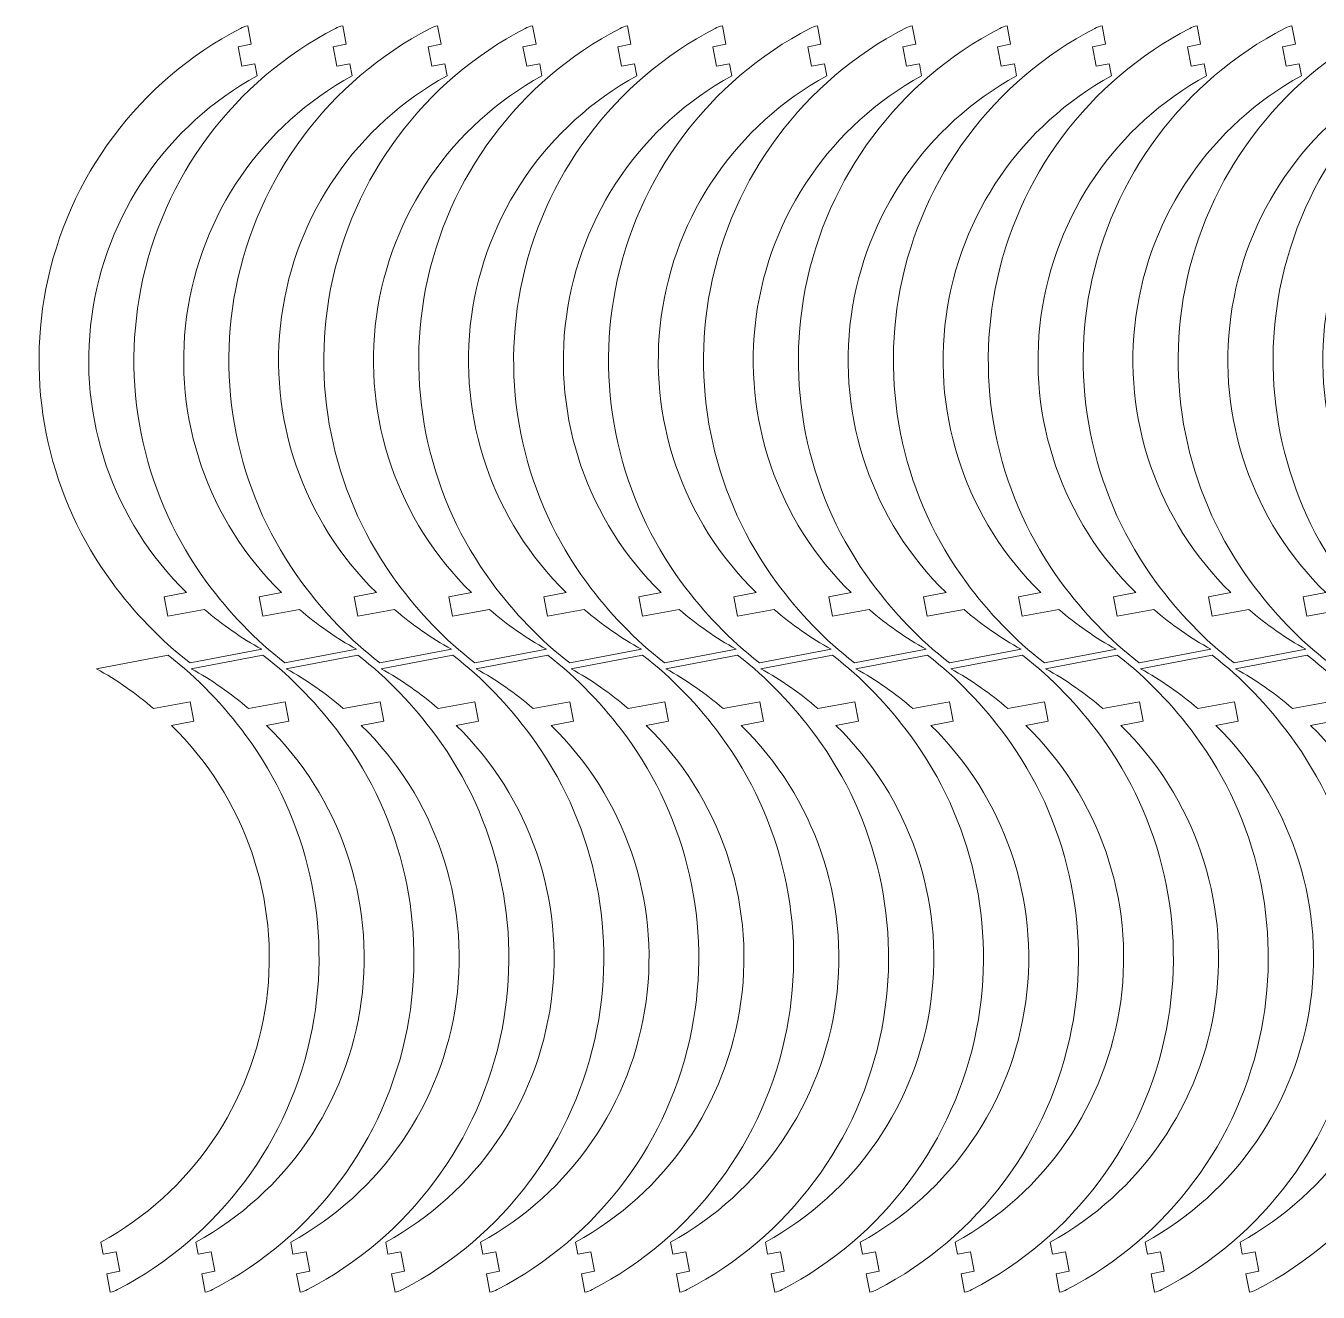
# Model space of a CAD drawing. Header units: millimetres. Extents: x -402 to 398, y -191 to 191.
# Drawn here: x -401.8 to -11.9, y -191.1 to 191.1 of the extents above; entities that cross this region are included whole.
import ezdxf

# ---------------------------------------------------------------- set-up
doc = ezdxf.new("R2010")
doc.units = ezdxf.units.MM
doc.header["$MEASUREMENT"] = 0
doc.layers.add('Layer 1', color=7, linetype='Continuous')

msp = doc.modelspace()

# ---------------------------------------------------------------- linework, layer by layer
at = {"layer": 'Layer 1', "color": 250, "lineweight": 20}
for points in [[(-381.9496, 103.39), (-377.7505, 134.1359), (-359.2287, 161.0728), (-332.0232, 175.9996), (-332.0232, 175.9996), (-332.0232, 175.9996), (-332.7013, 179.6074), (-332.7013, 179.6074), (-332.7013, 179.6074), (-332.7013, 179.6074), (-336.6325, 178.8684), (-336.6325, 178.8684), (-336.6325, 178.8684), (-336.6325, 178.8684), (-337.7409, 184.7652), (-337.7409, 184.7652), (-337.7409, 184.7652), (-337.7409, 184.7652), (-333.8097, 185.5041), (-333.8097, 185.5041), (-333.8097, 185.5041), (-333.8097, 185.5041), (-334.8568, 191.0742), (-334.8568, 191.0742), (-334.8568, 191.0742), (-335.6294, 190.9289), (-336.3764, 190.6707), (-337.0737, 190.3075), (-337.0737, 190.3075), (-367.6036, 174.41), (-389.2172, 145.4574), (-395.7792, 111.6677), (-395.7792, 111.6677), (-401.8246, 80.5388), (-394.4876, 48.4356), (-375.8116, 23.1118), (-375.8116, 23.1118), (-369.0588, 13.9548), (-361.3682, 5.8126), (-352.2835, -1.1208), (-352.2835, -1.1208), (-352.2835, -1.1208), (-330.6596, 2.9439), (-330.6596, 2.9439), (-330.6596, 2.9439), (-336.8082, 6.3319), (-342.5866, 10.3638), (-347.89, 14.9678), (-347.89, 14.9678), (-347.89, 14.9678), (-358.9744, 12.8842), (-358.9744, 12.8842), (-358.9744, 12.8842), (-358.9744, 12.8842), (-360.0828, 18.7809), (-360.0828, 18.7809), (-360.0828, 18.7809), (-360.0828, 18.7809), (-353.3219, 20.0518), (-353.3219, 20.0518), (-353.3219, 20.0518), (-375.5285, 41.727), (-386.1488, 72.644), (-381.9496, 103.39)], [(-353.3049, 103.39), (-349.1058, 134.1359), (-330.584, 161.0728), (-303.3784, 175.9996), (-303.3784, 175.9996), (-303.3784, 175.9996), (-304.0566, 179.6074), (-304.0566, 179.6074), (-304.0566, 179.6074), (-304.0566, 179.6074), (-307.9878, 178.8684), (-307.9878, 178.8684), (-307.9878, 178.8684), (-307.9878, 178.8684), (-309.0962, 184.7652), (-309.0962, 184.7652), (-309.0962, 184.7652), (-309.0962, 184.7652), (-305.165, 185.5041), (-305.165, 185.5041), (-305.165, 185.5041), (-305.165, 185.5041), (-306.212, 191.0742), (-306.212, 191.0742), (-306.212, 191.0742), (-306.9847, 190.9289), (-307.7317, 190.6707), (-308.429, 190.3075), (-308.429, 190.3075), (-338.9589, 174.41), (-360.5724, 145.4574), (-367.1345, 111.6677), (-367.1345, 111.6677), (-373.1798, 80.5388), (-365.8429, 48.4356), (-347.1669, 23.1118), (-347.1669, 23.1118), (-340.4141, 13.9548), (-332.7235, 5.8126), (-323.6388, -1.1208), (-323.6388, -1.1208), (-323.6388, -1.1208), (-302.0149, 2.9439), (-302.0149, 2.9439), (-302.0149, 2.9439), (-308.1634, 6.3319), (-313.9418, 10.3638), (-319.2452, 14.9678), (-319.2452, 14.9678), (-319.2452, 14.9678), (-330.3297, 12.8842), (-330.3297, 12.8842), (-330.3297, 12.8842), (-330.3297, 12.8842), (-331.4381, 18.7809), (-331.4381, 18.7809), (-331.4381, 18.7809), (-331.4381, 18.7809), (-324.6771, 20.0518), (-324.6771, 20.0518), (-324.6771, 20.0518), (-346.8837, 41.727), (-357.5041, 72.644), (-353.3049, 103.39)], [(-324.6602, 103.39), (-320.4611, 134.1359), (-301.9393, 161.0728), (-274.7337, 175.9996), (-274.7337, 175.9996), (-274.7337, 175.9996), (-275.4119, 179.6074), (-275.4119, 179.6074), (-275.4119, 179.6074), (-275.4119, 179.6074), (-279.343, 178.8684), (-279.343, 178.8684), (-279.343, 178.8684), (-279.343, 178.8684), (-280.4515, 184.7652), (-280.4515, 184.7652), (-280.4515, 184.7652), (-280.4515, 184.7652), (-276.5203, 185.5041), (-276.5203, 185.5041), (-276.5203, 185.5041), (-276.5203, 185.5041), (-277.5673, 191.0742), (-277.5673, 191.0742), (-277.5673, 191.0742), (-278.34, 190.9289), (-279.0869, 190.6707), (-279.7842, 190.3075), (-279.7842, 190.3075), (-310.3142, 174.41), (-331.9277, 145.4574), (-338.4898, 111.6677), (-338.4898, 111.6677), (-344.5351, 80.5388), (-337.1981, 48.4356), (-318.5222, 23.1118), (-318.5222, 23.1118), (-311.7693, 13.9548), (-304.0788, 5.8126), (-294.9941, -1.1208), (-294.9941, -1.1208), (-294.9941, -1.1208), (-273.3702, 2.9439), (-273.3702, 2.9439), (-273.3702, 2.9439), (-279.5187, 6.3319), (-285.2971, 10.3638), (-290.6005, 14.9678), (-290.6005, 14.9678), (-290.6005, 14.9678), (-301.685, 12.8842), (-301.685, 12.8842), (-301.685, 12.8842), (-301.685, 12.8842), (-302.7934, 18.7809), (-302.7934, 18.7809), (-302.7934, 18.7809), (-302.7934, 18.7809), (-296.0324, 20.0518), (-296.0324, 20.0518), (-296.0324, 20.0518), (-318.239, 41.727), (-328.8594, 72.644), (-324.6602, 103.39)], [(-296.0154, 103.39), (-291.8163, 134.1359), (-273.2945, 161.0728), (-246.089, 175.9996), (-246.089, 175.9996), (-246.089, 175.9996), (-246.7672, 179.6074), (-246.7672, 179.6074), (-246.7672, 179.6074), (-246.7672, 179.6074), (-250.6983, 178.8684), (-250.6983, 178.8684), (-250.6983, 178.8684), (-250.6983, 178.8684), (-251.8067, 184.7652), (-251.8067, 184.7652), (-251.8067, 184.7652), (-251.8067, 184.7652), (-247.8756, 185.5041), (-247.8756, 185.5041), (-247.8756, 185.5041), (-247.8756, 185.5041), (-248.9226, 191.0742), (-248.9226, 191.0742), (-248.9226, 191.0742), (-249.6952, 190.9289), (-250.4422, 190.6707), (-251.1395, 190.3075), (-251.1395, 190.3075), (-281.6695, 174.41), (-303.283, 145.4574), (-309.8451, 111.6677), (-309.8451, 111.6677), (-315.8904, 80.5388), (-308.5534, 48.4356), (-289.8775, 23.1118), (-289.8775, 23.1118), (-283.1246, 13.9548), (-275.4341, 5.8126), (-266.3494, -1.1208), (-266.3494, -1.1208), (-266.3494, -1.1208), (-244.7255, 2.9439), (-244.7255, 2.9439), (-244.7255, 2.9439), (-250.874, 6.3319), (-256.6524, 10.3638), (-261.9558, 14.9678), (-261.9558, 14.9678), (-261.9558, 14.9678), (-273.0403, 12.8842), (-273.0403, 12.8842), (-273.0403, 12.8842), (-273.0403, 12.8842), (-274.1487, 18.7809), (-274.1487, 18.7809), (-274.1487, 18.7809), (-274.1487, 18.7809), (-267.3877, 20.0518), (-267.3877, 20.0518), (-267.3877, 20.0518), (-289.5943, 41.727), (-300.2146, 72.644), (-296.0154, 103.39)], [(-267.3707, 103.39), (-263.1716, 134.136), (-244.6498, 161.0728), (-217.4443, 175.9996), (-217.4443, 175.9996), (-217.4443, 175.9996), (-218.1224, 179.6074), (-218.1224, 179.6074), (-218.1224, 179.6074), (-218.1224, 179.6074), (-222.0536, 178.8684), (-222.0536, 178.8684), (-222.0536, 178.8684), (-222.0536, 178.8684), (-223.162, 184.7652), (-223.162, 184.7652), (-223.162, 184.7652), (-223.162, 184.7652), (-219.2308, 185.5041), (-219.2308, 185.5041), (-219.2308, 185.5041), (-219.2308, 185.5041), (-220.2779, 191.0742), (-220.2779, 191.0742), (-220.2779, 191.0742), (-221.0505, 190.9289), (-221.7975, 190.6707), (-222.4948, 190.3075), (-222.4948, 190.3075), (-253.0247, 174.41), (-274.6383, 145.4574), (-281.2003, 111.6677), (-281.2003, 111.6677), (-287.2457, 80.5388), (-279.9087, 48.4356), (-261.2327, 23.1118), (-261.2327, 23.1118), (-254.4799, 13.9548), (-246.7893, 5.8126), (-237.7046, -1.1208), (-237.7046, -1.1208), (-237.7046, -1.1208), (-216.0807, 2.9439), (-216.0807, 2.9439), (-216.0807, 2.9439), (-222.2293, 6.3319), (-228.0077, 10.3639), (-233.3111, 14.9678), (-233.3111, 14.9678), (-233.3111, 14.9678), (-244.3955, 12.8842), (-244.3955, 12.8842), (-244.3955, 12.8842), (-244.3955, 12.8842), (-245.5039, 18.7809), (-245.5039, 18.7809), (-245.5039, 18.7809), (-245.5039, 18.7809), (-238.7429, 20.0518), (-238.7429, 20.0518), (-238.7429, 20.0518), (-260.9495, 41.727), (-271.5699, 72.644), (-267.3707, 103.39)], [(-238.726, 103.39), (-234.5269, 134.136), (-216.0051, 161.0728), (-188.7995, 175.9996), (-188.7995, 175.9996), (-188.7995, 175.9996), (-189.4777, 179.6074), (-189.4777, 179.6074), (-189.4777, 179.6074), (-189.4777, 179.6074), (-193.4089, 178.8684), (-193.4089, 178.8684), (-193.4089, 178.8684), (-193.4089, 178.8684), (-194.5173, 184.7652), (-194.5173, 184.7652), (-194.5173, 184.7652), (-194.5173, 184.7652), (-190.5861, 185.5041), (-190.5861, 185.5041), (-190.5861, 185.5041), (-190.5861, 185.5041), (-191.6331, 191.0742), (-191.6331, 191.0742), (-191.6331, 191.0742), (-192.4058, 190.9289), (-193.1527, 190.6707), (-193.8501, 190.3075), (-193.8501, 190.3075), (-224.38, 174.41), (-245.9935, 145.4574), (-252.5556, 111.6677), (-252.5556, 111.6677), (-258.6009, 80.5388), (-251.2639, 48.4356), (-232.588, 23.1118), (-232.588, 23.1118), (-225.8351, 13.9548), (-218.1446, 5.8126), (-209.0599, -1.1208), (-209.0599, -1.1208), (-209.0599, -1.1208), (-187.436, 2.9439), (-187.436, 2.9439), (-187.436, 2.9439), (-193.5845, 6.3319), (-199.3629, 10.3639), (-204.6663, 14.9678), (-204.6663, 14.9678), (-204.6663, 14.9678), (-215.7508, 12.8842), (-215.7508, 12.8842), (-215.7508, 12.8842), (-215.7508, 12.8842), (-216.8592, 18.7809), (-216.8592, 18.7809), (-216.8592, 18.7809), (-216.8592, 18.7809), (-210.0982, 20.0518), (-210.0982, 20.0518), (-210.0982, 20.0518), (-232.3048, 41.727), (-242.9252, 72.644), (-238.726, 103.39)], [(-210.0813, 103.39), (-205.8822, 134.136), (-187.3604, 161.0728), (-160.1548, 175.9996), (-160.1548, 175.9996), (-160.1548, 175.9996), (-160.833, 179.6074), (-160.833, 179.6074), (-160.833, 179.6074), (-160.833, 179.6074), (-164.7641, 178.8684), (-164.7641, 178.8684), (-164.7641, 178.8684), (-164.7641, 178.8684), (-165.8725, 184.7652), (-165.8725, 184.7652), (-165.8725, 184.7652), (-165.8725, 184.7652), (-161.9414, 185.5041), (-161.9414, 185.5041), (-161.9414, 185.5041), (-161.9414, 185.5041), (-162.9884, 191.0742), (-162.9884, 191.0742), (-162.9884, 191.0742), (-163.7611, 190.9289), (-164.508, 190.6707), (-165.2053, 190.3075), (-165.2053, 190.3075), (-195.7353, 174.41), (-217.3488, 145.4574), (-223.9109, 111.6677), (-223.9109, 111.6677), (-229.9562, 80.5388), (-222.6192, 48.4356), (-203.9433, 23.1118), (-203.9433, 23.1118), (-197.1904, 13.9548), (-189.4999, 5.8126), (-180.4152, -1.1208), (-180.4152, -1.1208), (-180.4152, -1.1208), (-158.7913, 2.9439), (-158.7913, 2.9439), (-158.7913, 2.9439), (-164.9398, 6.3319), (-170.7182, 10.3639), (-176.0216, 14.9678), (-176.0216, 14.9678), (-176.0216, 14.9678), (-187.1061, 12.8842), (-187.1061, 12.8842), (-187.1061, 12.8842), (-187.1061, 12.8842), (-188.2145, 18.7809), (-188.2145, 18.7809), (-188.2145, 18.7809), (-188.2145, 18.7809), (-181.4535, 20.0518), (-181.4535, 20.0518), (-181.4535, 20.0518), (-203.6601, 41.727), (-214.2805, 72.644), (-210.0813, 103.39)], [(-181.4365, 103.39), (-177.2374, 134.136), (-158.7156, 161.0728), (-131.5101, 175.9996), (-131.5101, 175.9996), (-131.5101, 175.9996), (-132.1883, 179.6074), (-132.1883, 179.6074), (-132.1883, 179.6074), (-132.1883, 179.6074), (-136.1194, 178.8684), (-136.1194, 178.8684), (-136.1194, 178.8684), (-136.1194, 178.8684), (-137.2278, 184.7652), (-137.2278, 184.7652), (-137.2278, 184.7652), (-137.2278, 184.7652), (-133.2967, 185.5041), (-133.2967, 185.5041), (-133.2967, 185.5041), (-133.2967, 185.5041), (-134.3437, 191.0742), (-134.3437, 191.0742), (-134.3437, 191.0742), (-135.1163, 190.9289), (-135.8633, 190.6707), (-136.5606, 190.3075), (-136.5606, 190.3075), (-167.0905, 174.41), (-188.7041, 145.4574), (-195.2662, 111.6677), (-195.2662, 111.6677), (-201.3115, 80.5388), (-193.9745, 48.4356), (-175.2986, 23.1118), (-175.2986, 23.1118), (-168.5457, 13.9548), (-160.8552, 5.8126), (-151.7705, -1.1208), (-151.7705, -1.1208), (-151.7705, -1.1208), (-130.1466, 2.9439), (-130.1466, 2.9439), (-130.1466, 2.9439), (-136.2951, 6.3319), (-142.0735, 10.3639), (-147.3769, 14.9678), (-147.3769, 14.9678), (-147.3769, 14.9678), (-158.4614, 12.8842), (-158.4614, 12.8842), (-158.4614, 12.8842), (-158.4614, 12.8842), (-159.5698, 18.7809), (-159.5698, 18.7809), (-159.5698, 18.7809), (-159.5698, 18.7809), (-152.8088, 20.0518), (-152.8088, 20.0518), (-152.8088, 20.0518), (-175.0154, 41.727), (-185.6357, 72.644), (-181.4365, 103.39)], [(-152.7918, 103.39), (-148.5927, 134.136), (-130.0709, 161.0728), (-102.8654, 175.9996), (-102.8654, 175.9996), (-102.8654, 175.9996), (-103.5435, 179.6074), (-103.5435, 179.6074), (-103.5435, 179.6074), (-103.5435, 179.6074), (-107.4747, 178.8684), (-107.4747, 178.8684), (-107.4747, 178.8684), (-107.4747, 178.8684), (-108.5831, 184.7652), (-108.5831, 184.7652), (-108.5831, 184.7652), (-108.5831, 184.7652), (-104.6519, 185.5041), (-104.6519, 185.5041), (-104.6519, 185.5041), (-104.6519, 185.5041), (-105.699, 191.0742), (-105.699, 191.0742), (-105.699, 191.0742), (-106.4716, 190.9289), (-107.2186, 190.6707), (-107.9159, 190.3075), (-107.9159, 190.3075), (-138.4458, 174.41), (-160.0594, 145.4574), (-166.6214, 111.6677), (-166.6214, 111.6677), (-172.6668, 80.5388), (-165.3298, 48.4356), (-146.6538, 23.1118), (-146.6538, 23.1118), (-139.901, 13.9548), (-132.2104, 5.8126), (-123.1257, -1.1208), (-123.1257, -1.1208), (-123.1257, -1.1208), (-101.5018, 2.9439), (-101.5018, 2.9439), (-101.5018, 2.9439), (-107.6504, 6.3319), (-113.4288, 10.3639), (-118.7322, 14.9678), (-118.7322, 14.9678), (-118.7322, 14.9678), (-129.8166, 12.8842), (-129.8166, 12.8842), (-129.8166, 12.8842), (-129.8166, 12.8842), (-130.925, 18.7809), (-130.925, 18.7809), (-130.925, 18.7809), (-130.925, 18.7809), (-124.164, 20.0518), (-124.164, 20.0518), (-124.164, 20.0518), (-146.3706, 41.727), (-156.991, 72.644), (-152.7918, 103.39)], [(-124.1471, 103.39), (-119.948, 134.136), (-101.4262, 161.0728), (-74.2206, 175.9996), (-74.2206, 175.9996), (-74.2206, 175.9996), (-74.8988, 179.6074), (-74.8988, 179.6074), (-74.8988, 179.6074), (-74.8988, 179.6074), (-78.83, 178.8684), (-78.83, 178.8684), (-78.83, 178.8684), (-78.83, 178.8684), (-79.9384, 184.7652), (-79.9384, 184.7652), (-79.9384, 184.7652), (-79.9384, 184.7652), (-76.0072, 185.5041), (-76.0072, 185.5041), (-76.0072, 185.5041), (-76.0072, 185.5041), (-77.0542, 191.0742), (-77.0542, 191.0742), (-77.0542, 191.0742), (-77.8269, 190.9289), (-78.5738, 190.6707), (-79.2712, 190.3075), (-79.2712, 190.3075), (-109.8011, 174.41), (-131.4146, 145.4574), (-137.9767, 111.6677), (-137.9767, 111.6677), (-144.022, 80.5388), (-136.685, 48.4356), (-118.0091, 23.1118), (-118.0091, 23.1118), (-111.2562, 13.9548), (-103.5657, 5.8126), (-94.481, -1.1208), (-94.481, -1.1208), (-94.481, -1.1208), (-72.8571, 2.9439), (-72.8571, 2.9439), (-72.8571, 2.9439), (-79.0056, 6.3319), (-84.784, 10.3639), (-90.0874, 14.9678), (-90.0874, 14.9678), (-90.0874, 14.9678), (-101.1719, 12.8842), (-101.1719, 12.8842), (-101.1719, 12.8842), (-101.1719, 12.8842), (-102.2803, 18.7809), (-102.2803, 18.7809), (-102.2803, 18.7809), (-102.2803, 18.7809), (-95.5193, 20.0518), (-95.5193, 20.0518), (-95.5193, 20.0518), (-117.7259, 41.727), (-128.3463, 72.644), (-124.1471, 103.39)], [(-95.5024, 103.39), (-91.3033, 134.136), (-72.7815, 161.0728), (-45.5759, 175.9996), (-45.5759, 175.9996), (-45.5759, 175.9996), (-46.2541, 179.6074), (-46.2541, 179.6074), (-46.2541, 179.6074), (-46.2541, 179.6074), (-50.1852, 178.8684), (-50.1852, 178.8684), (-50.1852, 178.8684), (-50.1852, 178.8684), (-51.2936, 184.7652), (-51.2936, 184.7652), (-51.2936, 184.7652), (-51.2936, 184.7652), (-47.3625, 185.5041), (-47.3625, 185.5041), (-47.3625, 185.5041), (-47.3625, 185.5041), (-48.4095, 191.0742), (-48.4095, 191.0742), (-48.4095, 191.0742), (-49.1822, 190.9289), (-49.9291, 190.6707), (-50.6264, 190.3075), (-50.6264, 190.3075), (-81.1564, 174.41), (-102.7699, 145.4574), (-109.332, 111.6677), (-109.332, 111.6677), (-115.3773, 80.5388), (-108.0403, 48.4356), (-89.3644, 23.1118), (-89.3644, 23.1118), (-82.6115, 13.9548), (-74.921, 5.8126), (-65.8363, -1.1208), (-65.8363, -1.1208), (-65.8363, -1.1208), (-44.2124, 2.9439), (-44.2124, 2.9439), (-44.2124, 2.9439), (-50.3609, 6.3319), (-56.1393, 10.3639), (-61.4427, 14.9678), (-61.4427, 14.9678), (-61.4427, 14.9678), (-72.5272, 12.8842), (-72.5272, 12.8842), (-72.5272, 12.8842), (-72.5272, 12.8842), (-73.6356, 18.7809), (-73.6356, 18.7809), (-73.6356, 18.7809), (-73.6356, 18.7809), (-66.8746, 20.0518), (-66.8746, 20.0518), (-66.8746, 20.0518), (-89.0812, 41.727), (-99.7016, 72.644), (-95.5024, 103.39)], [(-66.8576, 103.39), (-62.6585, 134.136), (-44.1367, 161.0728), (-16.9312, 175.9996), (-16.9312, 175.9996), (-16.9312, 175.9996), (-17.6094, 179.6074), (-17.6094, 179.6074), (-17.6094, 179.6074), (-17.6094, 179.6074), (-21.5405, 178.8684), (-21.5405, 178.8684), (-21.5405, 178.8684), (-21.5405, 178.8684), (-22.6489, 184.7652), (-22.6489, 184.7652), (-22.6489, 184.7652), (-22.6489, 184.7652), (-18.7178, 185.5041), (-18.7178, 185.5041), (-18.7178, 185.5041), (-18.7178, 185.5041), (-19.7648, 191.0742), (-19.7648, 191.0742), (-19.7648, 191.0742), (-20.5374, 190.9289), (-21.2844, 190.6707), (-21.9817, 190.3075), (-21.9817, 190.3075), (-52.5116, 174.41), (-74.1252, 145.4574), (-80.6873, 111.6677), (-80.6873, 111.6677), (-86.7326, 80.5388), (-79.3956, 48.4356), (-60.7197, 23.1118), (-60.7197, 23.1118), (-53.9668, 13.9548), (-46.2763, 5.8126), (-37.1916, -1.1208), (-37.1916, -1.1208), (-37.1916, -1.1208), (-15.5677, 2.9439), (-15.5677, 2.9439), (-15.5677, 2.9439), (-21.7162, 6.3319), (-27.4946, 10.3639), (-32.798, 14.9678), (-32.798, 14.9678), (-32.798, 14.9678), (-43.8825, 12.8842), (-43.8825, 12.8842), (-43.8825, 12.8842), (-43.8825, 12.8842), (-44.9909, 18.7809), (-44.9909, 18.7809), (-44.9909, 18.7809), (-44.9909, 18.7809), (-38.2299, 20.0518), (-38.2299, 20.0518), (-38.2299, 20.0518), (-60.4365, 41.727), (-71.0568, 72.644), (-66.8576, 103.39)], [(-38.2129, 103.39), (-34.0138, 134.136), (-15.492, 161.0728), (11.7135, 175.9996), (11.7135, 175.9996), (11.7135, 175.9996), (11.0354, 179.6074), (11.0354, 179.6074), (11.0354, 179.6074), (11.0354, 179.6074), (7.1042, 178.8684), (7.1042, 178.8684), (7.1042, 178.8684), (7.1042, 178.8684), (5.9958, 184.7652), (5.9958, 184.7652), (5.9958, 184.7652), (5.9958, 184.7652), (9.927, 185.5041), (9.927, 185.5041), (9.927, 185.5041), (9.927, 185.5041), (8.88, 191.0742), (8.88, 191.0742), (8.88, 191.0742), (8.1073, 190.9289), (7.3603, 190.6707), (6.663, 190.3075), (6.663, 190.3075), (-23.8669, 174.41), (-45.4804, 145.4574), (-52.0425, 111.6677), (-52.0425, 111.6677), (-58.0879, 80.5388), (-50.7509, 48.4356), (-32.0749, 23.1118), (-32.0749, 23.1118), (-25.3221, 13.9548), (-17.6315, 5.8126), (-8.5468, -1.1208), (-8.5468, -1.1208), (-8.5468, -1.1208), (13.0771, 2.9439), (13.0771, 2.9439), (13.0771, 2.9439), (6.9285, 6.3319), (1.1501, 10.3639), (-4.1532, 14.9678), (-4.1532, 14.9678), (-4.1532, 14.9678), (-15.2377, 12.8842), (-15.2377, 12.8842), (-15.2377, 12.8842), (-15.2377, 12.8842), (-16.3461, 18.7809), (-16.3461, 18.7809), (-16.3461, 18.7809), (-16.3461, 18.7809), (-9.5851, 20.0518), (-9.5851, 20.0518), (-9.5851, 20.0518), (-31.7917, 41.727), (-42.4121, 72.644), (-38.2129, 103.39)], [(-9.5682, 103.39), (-5.3691, 134.136), (13.1527, 161.0728), (40.3583, 175.9996), (40.3583, 175.9996), (40.3583, 175.9996), (39.6801, 179.6074), (39.6801, 179.6074), (39.6801, 179.6074), (39.6801, 179.6074), (35.7489, 178.8685), (35.7489, 178.8685), (35.7489, 178.8685), (35.7489, 178.8685), (34.6405, 184.7652), (34.6405, 184.7652), (34.6405, 184.7652), (34.6405, 184.7652), (38.5717, 185.5041), (38.5717, 185.5041), (38.5717, 185.5041), (38.5717, 185.5041), (37.5247, 191.0742), (37.5247, 191.0742), (37.5247, 191.0742), (36.752, 190.9289), (36.0051, 190.6707), (35.3077, 190.3075), (35.3077, 190.3075), (4.7778, 174.41), (-16.8357, 145.4574), (-23.3978, 111.6677), (-23.3978, 111.6677), (-29.4431, 80.5388), (-22.1061, 48.4356), (-3.4302, 23.1118), (-3.4302, 23.1118), (3.3227, 13.9548), (11.0132, 5.8126), (20.0979, -1.1208), (20.0979, -1.1208), (20.0979, -1.1208), (41.7218, 2.9439), (41.7218, 2.9439), (41.7218, 2.9439), (35.5733, 6.3319), (29.7949, 10.3639), (24.4915, 14.9678), (24.4915, 14.9678), (24.4915, 14.9678), (13.407, 12.8842), (13.407, 12.8842), (13.407, 12.8842), (13.407, 12.8842), (12.2986, 18.7809), (12.2986, 18.7809), (12.2986, 18.7809), (12.2986, 18.7809), (19.0596, 20.0518), (19.0596, 20.0518), (19.0596, 20.0518), (-3.147, 41.727), (-13.7674, 72.644), (-9.5682, 103.39)], [(-329.2549, -103.39), (-333.454, -134.136), (-351.9758, -161.0728), (-379.1814, -175.9996), (-379.1814, -175.9996), (-379.1814, -175.9996), (-378.5032, -179.6074), (-378.5032, -179.6074), (-378.5032, -179.6074), (-378.5032, -179.6074), (-374.5721, -178.8684), (-374.5721, -178.8684), (-374.5721, -178.8684), (-374.5721, -178.8684), (-373.4637, -184.7652), (-373.4637, -184.7652), (-373.4637, -184.7652), (-373.4637, -184.7652), (-377.3948, -185.5041), (-377.3948, -185.5041), (-377.3948, -185.5041), (-377.3948, -185.5041), (-376.3478, -191.0742), (-376.3478, -191.0742), (-376.3478, -191.0742), (-375.5751, -190.9289), (-374.8282, -190.6707), (-374.1309, -190.3075), (-374.1309, -190.3075), (-343.6009, -174.41), (-321.9874, -145.4574), (-315.4253, -111.6677), (-315.4253, -111.6677), (-309.38, -80.5388), (-316.717, -48.4356), (-335.3929, -23.1118), (-335.3929, -23.1118), (-342.1458, -13.9548), (-349.8363, -5.8126), (-358.921, 1.1208), (-358.921, 1.1208), (-358.921, 1.1208), (-380.5449, -2.9439), (-380.5449, -2.9439), (-380.5449, -2.9439), (-374.3964, -6.3319), (-368.618, -10.3639), (-363.3146, -14.9678), (-363.3146, -14.9678), (-363.3146, -14.9678), (-352.2301, -12.8842), (-352.2301, -12.8842), (-352.2301, -12.8842), (-352.2301, -12.8842), (-351.1217, -18.7809), (-351.1217, -18.7809), (-351.1217, -18.7809), (-351.1217, -18.7809), (-357.8827, -20.0518), (-357.8827, -20.0518), (-357.8827, -20.0518), (-335.6761, -41.727), (-325.0557, -72.644), (-329.2549, -103.39)], [(-300.6102, -103.39), (-304.8093, -134.1359), (-323.3311, -161.0728), (-350.5367, -175.9996), (-350.5367, -175.9996), (-350.5367, -175.9996), (-349.8585, -179.6074), (-349.8585, -179.6074), (-349.8585, -179.6074), (-349.8585, -179.6074), (-345.9273, -178.8684), (-345.9273, -178.8684), (-345.9273, -178.8684), (-345.9273, -178.8684), (-344.8189, -184.7652), (-344.8189, -184.7652), (-344.8189, -184.7652), (-344.8189, -184.7652), (-348.7501, -185.5041), (-348.7501, -185.5041), (-348.7501, -185.5041), (-348.7501, -185.5041), (-347.7031, -191.0742), (-347.7031, -191.0742), (-347.7031, -191.0742), (-346.9304, -190.9289), (-346.1835, -190.6707), (-345.4861, -190.3075), (-345.4861, -190.3075), (-314.9562, -174.41), (-293.3427, -145.4574), (-286.7806, -111.6677), (-286.7806, -111.6677), (-280.7353, -80.5388), (-288.0723, -48.4356), (-306.7482, -23.1118), (-306.7482, -23.1118), (-313.5011, -13.9548), (-321.1916, -5.8126), (-330.2763, 1.1208), (-330.2763, 1.1208), (-330.2763, 1.1208), (-351.9002, -2.9439), (-351.9002, -2.9439), (-351.9002, -2.9439), (-345.7517, -6.3319), (-339.9733, -10.3638), (-334.6699, -14.9678), (-334.6699, -14.9678), (-334.6699, -14.9678), (-323.5854, -12.8842), (-323.5854, -12.8842), (-323.5854, -12.8842), (-323.5854, -12.8842), (-322.477, -18.7809), (-322.477, -18.7809), (-322.477, -18.7809), (-322.477, -18.7809), (-329.238, -20.0518), (-329.238, -20.0518), (-329.238, -20.0518), (-307.0314, -41.727), (-296.411, -72.644), (-300.6102, -103.39)], [(-271.9655, -103.39), (-276.1646, -134.1359), (-294.6864, -161.0728), (-321.8919, -175.9996), (-321.8919, -175.9996), (-321.8919, -175.9996), (-321.2138, -179.6074), (-321.2138, -179.6074), (-321.2138, -179.6074), (-321.2138, -179.6074), (-317.2826, -178.8684), (-317.2826, -178.8684), (-317.2826, -178.8684), (-317.2826, -178.8684), (-316.1742, -184.7652), (-316.1742, -184.7652), (-316.1742, -184.7652), (-316.1742, -184.7652), (-320.1054, -185.5041), (-320.1054, -185.5041), (-320.1054, -185.5041), (-320.1054, -185.5041), (-319.0583, -191.0742), (-319.0583, -191.0742), (-319.0583, -191.0742), (-318.2857, -190.9289), (-317.5387, -190.6707), (-316.8414, -190.3075), (-316.8414, -190.3075), (-286.3115, -174.41), (-264.6979, -145.4574), (-258.1359, -111.6677), (-258.1359, -111.6677), (-252.0905, -80.5388), (-259.4275, -48.4356), (-278.1035, -23.1118), (-278.1035, -23.1118), (-284.8563, -13.9548), (-292.5469, -5.8126), (-301.6316, 1.1208), (-301.6316, 1.1208), (-301.6316, 1.1208), (-323.2555, -2.9439), (-323.2555, -2.9439), (-323.2555, -2.9439), (-317.1069, -6.3319), (-311.3285, -10.3638), (-306.0251, -14.9678), (-306.0251, -14.9678), (-306.0251, -14.9678), (-294.9407, -12.8842), (-294.9407, -12.8842), (-294.9407, -12.8842), (-294.9407, -12.8842), (-293.8323, -18.7809), (-293.8323, -18.7809), (-293.8323, -18.7809), (-293.8323, -18.7809), (-300.5933, -20.0518), (-300.5933, -20.0518), (-300.5933, -20.0518), (-278.3867, -41.727), (-267.7663, -72.644), (-271.9655, -103.39)], [(-243.3208, -103.39), (-247.5199, -134.1359), (-266.0417, -161.0728), (-293.2472, -175.9996), (-293.2472, -175.9996), (-293.2472, -175.9996), (-292.569, -179.6074), (-292.569, -179.6074), (-292.569, -179.6074), (-292.569, -179.6074), (-288.6379, -178.8684), (-288.6379, -178.8684), (-288.6379, -178.8684), (-288.6379, -178.8684), (-287.5295, -184.7652), (-287.5295, -184.7652), (-287.5295, -184.7652), (-287.5295, -184.7652), (-291.4606, -185.5041), (-291.4606, -185.5041), (-291.4606, -185.5041), (-291.4606, -185.5041), (-290.4136, -191.0742), (-290.4136, -191.0742), (-290.4136, -191.0742), (-289.641, -190.9289), (-288.894, -190.6707), (-288.1967, -190.3075), (-288.1967, -190.3075), (-257.6667, -174.41), (-236.0532, -145.4574), (-229.4911, -111.6677), (-229.4911, -111.6677), (-223.4458, -80.5388), (-230.7828, -48.4356), (-249.4587, -23.1118), (-249.4587, -23.1118), (-256.2116, -13.9548), (-263.9021, -5.8126), (-272.9868, 1.1208), (-272.9868, 1.1208), (-272.9868, 1.1208), (-294.6107, -2.9439), (-294.6107, -2.9439), (-294.6107, -2.9439), (-288.4622, -6.3319), (-282.6838, -10.3638), (-277.3804, -14.9678), (-277.3804, -14.9678), (-277.3804, -14.9678), (-266.2959, -12.8842), (-266.2959, -12.8842), (-266.2959, -12.8842), (-266.2959, -12.8842), (-265.1875, -18.7809), (-265.1875, -18.7809), (-265.1875, -18.7809), (-265.1875, -18.7809), (-271.9485, -20.0518), (-271.9485, -20.0518), (-271.9485, -20.0518), (-249.7419, -41.727), (-239.1216, -72.644), (-243.3208, -103.39)], [(-214.676, -103.39), (-218.8751, -134.1359), (-237.3969, -161.0728), (-264.6025, -175.9996), (-264.6025, -175.9996), (-264.6025, -175.9996), (-263.9243, -179.6074), (-263.9243, -179.6074), (-263.9243, -179.6074), (-263.9243, -179.6074), (-259.9932, -178.8684), (-259.9932, -178.8684), (-259.9932, -178.8684), (-259.9932, -178.8684), (-258.8847, -184.7652), (-258.8847, -184.7652), (-258.8847, -184.7652), (-258.8847, -184.7652), (-262.8159, -185.5041), (-262.8159, -185.5041), (-262.8159, -185.5041), (-262.8159, -185.5041), (-261.7689, -191.0742), (-261.7689, -191.0742), (-261.7689, -191.0742), (-260.9962, -190.9289), (-260.2493, -190.6707), (-259.552, -190.3075), (-259.552, -190.3075), (-229.022, -174.41), (-207.4085, -145.4574), (-200.8464, -111.6677), (-200.8464, -111.6677), (-194.8011, -80.5388), (-202.1381, -48.4356), (-220.814, -23.1118), (-220.814, -23.1118), (-227.5669, -13.9548), (-235.2574, -5.8126), (-244.3421, 1.1208), (-244.3421, 1.1208), (-244.3421, 1.1208), (-265.966, -2.9439), (-265.966, -2.9439), (-265.966, -2.9439), (-259.8175, -6.3319), (-254.0391, -10.3638), (-248.7357, -14.9678), (-248.7357, -14.9678), (-248.7357, -14.9678), (-237.6512, -12.8842), (-237.6512, -12.8842), (-237.6512, -12.8842), (-237.6512, -12.8842), (-236.5428, -18.7809), (-236.5428, -18.7809), (-236.5428, -18.7809), (-236.5428, -18.7809), (-243.3038, -20.0518), (-243.3038, -20.0518), (-243.3038, -20.0518), (-221.0972, -41.727), (-210.4768, -72.644), (-214.676, -103.39)], [(-186.0313, -103.39), (-190.2304, -134.1359), (-208.7522, -161.0728), (-235.9578, -175.9996), (-235.9578, -175.9996), (-235.9578, -175.9996), (-235.2796, -179.6074), (-235.2796, -179.6074), (-235.2796, -179.6074), (-235.2796, -179.6074), (-231.3484, -178.8684), (-231.3484, -178.8684), (-231.3484, -178.8684), (-231.3484, -178.8684), (-230.24, -184.7652), (-230.24, -184.7652), (-230.24, -184.7652), (-230.24, -184.7652), (-234.1712, -185.5041), (-234.1712, -185.5041), (-234.1712, -185.5041), (-234.1712, -185.5041), (-233.1242, -191.0742), (-233.1242, -191.0742), (-233.1242, -191.0742), (-232.3515, -190.9289), (-231.6045, -190.6707), (-230.9072, -190.3075), (-230.9072, -190.3075), (-200.3773, -174.41), (-178.7638, -145.4574), (-172.2017, -111.6677), (-172.2017, -111.6677), (-166.1564, -80.5388), (-173.4933, -48.4356), (-192.1693, -23.1118), (-192.1693, -23.1118), (-198.9221, -13.9548), (-206.6127, -5.8126), (-215.6974, 1.1208), (-215.6974, 1.1208), (-215.6974, 1.1208), (-237.3213, -2.9439), (-237.3213, -2.9439), (-237.3213, -2.9439), (-231.1728, -6.3319), (-225.3944, -10.3638), (-220.091, -14.9678), (-220.091, -14.9678), (-220.091, -14.9678), (-209.0065, -12.8842), (-209.0065, -12.8842), (-209.0065, -12.8842), (-209.0065, -12.8842), (-207.8981, -18.7809), (-207.8981, -18.7809), (-207.8981, -18.7809), (-207.8981, -18.7809), (-214.6591, -20.0518), (-214.6591, -20.0518), (-214.6591, -20.0518), (-192.4525, -41.727), (-181.8321, -72.644), (-186.0313, -103.39)], [(-157.3866, -103.39), (-161.5857, -134.1359), (-180.1075, -161.0728), (-207.313, -175.9996), (-207.313, -175.9996), (-207.313, -175.9996), (-206.6349, -179.6074), (-206.6349, -179.6074), (-206.6349, -179.6074), (-206.6349, -179.6074), (-202.7037, -178.8684), (-202.7037, -178.8684), (-202.7037, -178.8684), (-202.7037, -178.8684), (-201.5953, -184.7652), (-201.5953, -184.7652), (-201.5953, -184.7652), (-201.5953, -184.7652), (-205.5265, -185.5041), (-205.5265, -185.5041), (-205.5265, -185.5041), (-205.5265, -185.5041), (-204.4794, -191.0742), (-204.4794, -191.0742), (-204.4794, -191.0742), (-203.7068, -190.9289), (-202.9598, -190.6707), (-202.2625, -190.3075), (-202.2625, -190.3075), (-171.7326, -174.41), (-150.119, -145.4574), (-143.557, -111.6677), (-143.557, -111.6677), (-137.5116, -80.5388), (-144.8486, -48.4356), (-163.5246, -23.1118), (-163.5246, -23.1118), (-170.2774, -13.9548), (-177.9679, -5.8126), (-187.0527, 1.1208), (-187.0527, 1.1208), (-187.0527, 1.1208), (-208.6766, -2.9439), (-208.6766, -2.9439), (-208.6766, -2.9439), (-202.528, -6.3319), (-196.7496, -10.3638), (-191.4462, -14.9678), (-191.4462, -14.9678), (-191.4462, -14.9678), (-180.3618, -12.8842), (-180.3618, -12.8842), (-180.3618, -12.8842), (-180.3618, -12.8842), (-179.2534, -18.7809), (-179.2534, -18.7809), (-179.2534, -18.7809), (-179.2534, -18.7809), (-186.0143, -20.0518), (-186.0143, -20.0518), (-186.0143, -20.0518), (-163.8077, -41.727), (-153.1874, -72.644), (-157.3866, -103.39)], [(-128.7418, -103.39), (-132.941, -134.1359), (-151.4628, -161.0728), (-178.6683, -175.9996), (-178.6683, -175.9996), (-178.6683, -175.9996), (-177.9901, -179.6074), (-177.9901, -179.6074), (-177.9901, -179.6074), (-177.9901, -179.6074), (-174.059, -178.8684), (-174.059, -178.8684), (-174.059, -178.8684), (-174.059, -178.8684), (-172.9506, -184.7652), (-172.9506, -184.7652), (-172.9506, -184.7652), (-172.9506, -184.7652), (-176.8817, -185.5041), (-176.8817, -185.5041), (-176.8817, -185.5041), (-176.8817, -185.5041), (-175.8347, -191.0742), (-175.8347, -191.0742), (-175.8347, -191.0742), (-175.062, -190.9289), (-174.3151, -190.6707), (-173.6178, -190.3075), (-173.6178, -190.3075), (-143.0878, -174.41), (-121.4743, -145.4574), (-114.9122, -111.6677), (-114.9122, -111.6677), (-108.8669, -80.5388), (-116.2039, -48.4356), (-134.8798, -23.1118), (-134.8798, -23.1118), (-141.6327, -13.9548), (-149.3232, -5.8126), (-158.4079, 1.1208), (-158.4079, 1.1208), (-158.4079, 1.1208), (-180.0318, -2.9439), (-180.0318, -2.9439), (-180.0318, -2.9439), (-173.8833, -6.3319), (-168.1049, -10.3638), (-162.8015, -14.9678), (-162.8015, -14.9678), (-162.8015, -14.9678), (-151.717, -12.8842), (-151.717, -12.8842), (-151.717, -12.8842), (-151.717, -12.8842), (-150.6086, -18.7809), (-150.6086, -18.7809), (-150.6086, -18.7809), (-150.6086, -18.7809), (-157.3696, -20.0518), (-157.3696, -20.0518), (-157.3696, -20.0518), (-135.163, -41.727), (-124.5427, -72.644), (-128.7418, -103.39)], [(-100.0971, -103.39), (-104.2962, -134.1359), (-122.818, -161.0728), (-150.0236, -175.9996), (-150.0236, -175.9996), (-150.0236, -175.9996), (-149.3454, -179.6074), (-149.3454, -179.6074), (-149.3454, -179.6074), (-149.3454, -179.6074), (-145.4143, -178.8684), (-145.4143, -178.8684), (-145.4143, -178.8684), (-145.4143, -178.8684), (-144.3058, -184.7652), (-144.3058, -184.7652), (-144.3058, -184.7652), (-144.3058, -184.7652), (-148.237, -185.5041), (-148.237, -185.5041), (-148.237, -185.5041), (-148.237, -185.5041), (-147.19, -191.0742), (-147.19, -191.0742), (-147.19, -191.0742), (-146.4173, -190.9289), (-145.6704, -190.6707), (-144.9731, -190.3075), (-144.9731, -190.3075), (-114.4431, -174.41), (-92.8296, -145.4574), (-86.2675, -111.6677), (-86.2675, -111.6677), (-80.2222, -80.5388), (-87.5592, -48.4356), (-106.2351, -23.1118), (-106.2351, -23.1118), (-112.988, -13.9548), (-120.6785, -5.8126), (-129.7632, 1.1208), (-129.7632, 1.1208), (-129.7632, 1.1208), (-151.3871, -2.9439), (-151.3871, -2.9439), (-151.3871, -2.9439), (-145.2386, -6.3319), (-139.4602, -10.3638), (-134.1568, -14.9678), (-134.1568, -14.9678), (-134.1568, -14.9678), (-123.0723, -12.8842), (-123.0723, -12.8842), (-123.0723, -12.8842), (-123.0723, -12.8842), (-121.9639, -18.7809), (-121.9639, -18.7809), (-121.9639, -18.7809), (-121.9639, -18.7809), (-128.7249, -20.0518), (-128.7249, -20.0518), (-128.7249, -20.0518), (-106.5183, -41.727), (-95.8979, -72.644), (-100.0971, -103.39)], [(-71.4524, -103.39), (-75.6515, -134.1359), (-94.1733, -161.0728), (-121.3789, -175.9996), (-121.3789, -175.9996), (-121.3789, -175.9996), (-120.7007, -179.6074), (-120.7007, -179.6074), (-120.7007, -179.6074), (-120.7007, -179.6074), (-116.7695, -178.8684), (-116.7695, -178.8684), (-116.7695, -178.8684), (-116.7695, -178.8684), (-115.6611, -184.7652), (-115.6611, -184.7652), (-115.6611, -184.7652), (-115.6611, -184.7652), (-119.5923, -185.5041), (-119.5923, -185.5041), (-119.5923, -185.5041), (-119.5923, -185.5041), (-118.5453, -191.0742), (-118.5453, -191.0742), (-118.5453, -191.0742), (-117.7726, -190.9289), (-117.0256, -190.6707), (-116.3283, -190.3075), (-116.3283, -190.3075), (-85.7984, -174.41), (-64.1849, -145.4574), (-57.6228, -111.6677), (-57.6228, -111.6677), (-51.5774, -80.5388), (-58.9144, -48.4356), (-77.5904, -23.1118), (-77.5904, -23.1118), (-84.3432, -13.9548), (-92.0338, -5.8126), (-101.1185, 1.1208), (-101.1185, 1.1208), (-101.1185, 1.1208), (-122.7424, -2.9439), (-122.7424, -2.9439), (-122.7424, -2.9439), (-116.5939, -6.3319), (-110.8155, -10.3638), (-105.5121, -14.9678), (-105.5121, -14.9678), (-105.5121, -14.9678), (-94.4276, -12.8842), (-94.4276, -12.8842), (-94.4276, -12.8842), (-94.4276, -12.8842), (-93.3192, -18.7809), (-93.3192, -18.7809), (-93.3192, -18.7809), (-93.3192, -18.7809), (-100.0802, -20.0518), (-100.0802, -20.0518), (-100.0802, -20.0518), (-77.8736, -41.727), (-67.2532, -72.644), (-71.4524, -103.39)], [(-42.8077, -103.39), (-47.0068, -134.1359), (-65.5286, -161.0728), (-92.7341, -175.9996), (-92.7341, -175.9996), (-92.7341, -175.9996), (-92.056, -179.6074), (-92.056, -179.6074), (-92.056, -179.6074), (-92.056, -179.6074), (-88.1248, -178.8684), (-88.1248, -178.8684), (-88.1248, -178.8684), (-88.1248, -178.8684), (-87.0164, -184.7652), (-87.0164, -184.7652), (-87.0164, -184.7652), (-87.0164, -184.7652), (-90.9475, -185.5041), (-90.9475, -185.5041), (-90.9475, -185.5041), (-90.9475, -185.5041), (-89.9005, -191.0742), (-89.9005, -191.0742), (-89.9005, -191.0742), (-89.1279, -190.9289), (-88.3809, -190.6707), (-87.6836, -190.3075), (-87.6836, -190.3075), (-57.1537, -174.41), (-35.5401, -145.4574), (-28.9781, -111.6677), (-28.9781, -111.6677), (-22.9327, -80.5388), (-30.2697, -48.4356), (-48.9457, -23.1118), (-48.9457, -23.1118), (-55.6985, -13.9548), (-63.389, -5.8126), (-72.4738, 1.1208), (-72.4738, 1.1208), (-72.4738, 1.1208), (-94.0976, -2.9439), (-94.0976, -2.9439), (-94.0976, -2.9439), (-87.9491, -6.3319), (-82.1707, -10.3638), (-76.8673, -14.9678), (-76.8673, -14.9678), (-76.8673, -14.9678), (-65.7829, -12.8842), (-65.7829, -12.8842), (-65.7829, -12.8842), (-65.7829, -12.8842), (-64.6745, -18.7809), (-64.6745, -18.7809), (-64.6745, -18.7809), (-64.6745, -18.7809), (-71.4354, -20.0518), (-71.4354, -20.0518), (-71.4354, -20.0518), (-49.2288, -41.727), (-38.6085, -72.644), (-42.8077, -103.39)], [(-14.1629, -103.39), (-18.3621, -134.1359), (-36.8838, -161.0728), (-64.0894, -175.9996), (-64.0894, -175.9996), (-64.0894, -175.9996), (-63.4112, -179.6074), (-63.4112, -179.6074), (-63.4112, -179.6074), (-63.4112, -179.6074), (-59.4801, -178.8684), (-59.4801, -178.8684), (-59.4801, -178.8684), (-59.4801, -178.8684), (-58.3717, -184.7652), (-58.3717, -184.7652), (-58.3717, -184.7652), (-58.3717, -184.7652), (-62.3028, -185.5041), (-62.3028, -185.5041), (-62.3028, -185.5041), (-62.3028, -185.5041), (-61.2558, -191.0741), (-61.2558, -191.0741), (-61.2558, -191.0741), (-60.4831, -190.9289), (-59.7362, -190.6707), (-59.0389, -190.3075), (-59.0389, -190.3075), (-28.5089, -174.41), (-6.8954, -145.4574), (-0.3333, -111.6677), (-0.3333, -111.6677), (5.712, -80.5388), (-1.625, -48.4356), (-20.3009, -23.1118), (-20.3009, -23.1118), (-27.0538, -13.9548), (-34.7443, -5.8126), (-43.829, 1.1208), (-43.829, 1.1208), (-43.829, 1.1208), (-65.4529, -2.9439), (-65.4529, -2.9439), (-65.4529, -2.9439), (-59.3044, -6.3319), (-53.526, -10.3638), (-48.2226, -14.9678), (-48.2226, -14.9678), (-48.2226, -14.9678), (-37.1381, -12.8842), (-37.1381, -12.8842), (-37.1381, -12.8842), (-37.1381, -12.8842), (-36.0297, -18.7809), (-36.0297, -18.7809), (-36.0297, -18.7809), (-36.0297, -18.7809), (-42.7907, -20.0518), (-42.7907, -20.0518), (-42.7907, -20.0518), (-20.5841, -41.727), (-9.9638, -72.644), (-14.1629, -103.39)], [(14.4818, -103.39), (10.2827, -134.1359), (-8.2391, -161.0728), (-35.4447, -175.9996), (-35.4447, -175.9996), (-35.4447, -175.9996), (-34.7665, -179.6074), (-34.7665, -179.6074), (-34.7665, -179.6074), (-34.7665, -179.6074), (-30.8354, -178.8684), (-30.8354, -178.8684), (-30.8354, -178.8684), (-30.8354, -178.8684), (-29.7269, -184.7652), (-29.7269, -184.7652), (-29.7269, -184.7652), (-29.7269, -184.7652), (-33.6581, -185.5041), (-33.6581, -185.5041), (-33.6581, -185.5041), (-33.6581, -185.5041), (-32.6111, -191.0741), (-32.6111, -191.0741), (-32.6111, -191.0741), (-31.8384, -190.9289), (-31.0915, -190.6707), (-30.3942, -190.3075), (-30.3942, -190.3075), (0.1358, -174.41), (21.7493, -145.4574), (28.3114, -111.6677), (28.3114, -111.6677), (34.3567, -80.5388), (27.0197, -48.4356), (8.3438, -23.1118), (8.3438, -23.1118), (1.5909, -13.9548), (-6.0996, -5.8126), (-15.1843, 1.1208), (-15.1843, 1.1208), (-15.1843, 1.1208), (-36.8082, -2.9439), (-36.8082, -2.9439), (-36.8082, -2.9439), (-30.6597, -6.3319), (-24.8813, -10.3638), (-19.5779, -14.9678), (-19.5779, -14.9678), (-19.5779, -14.9678), (-8.4934, -12.8842), (-8.4934, -12.8842), (-8.4934, -12.8842), (-8.4934, -12.8842), (-7.385, -18.7809), (-7.385, -18.7809), (-7.385, -18.7809), (-7.385, -18.7809), (-14.146, -20.0518), (-14.146, -20.0518), (-14.146, -20.0518), (8.0606, -41.727), (18.681, -72.644), (14.4818, -103.39)]]:
    msp.add_open_spline(points, degree=3, knots=[0, 0, 0, 0, 0.05882353, 0.05882353, 0.05882353, 0.05882353, 0.11764706, 0.11764706, 0.11764706, 0.11764706, 0.17647059, 0.17647059, 0.17647059, 0.17647059, 0.23529412, 0.23529412, 0.23529412, 0.23529412, 0.29411765, 0.29411765, 0.29411765, 0.29411765, 0.35294118, 0.35294118, 0.35294118, 0.35294118, 0.41176471, 0.41176471, 0.41176471, 0.41176471, 0.47058824, 0.47058824, 0.47058824, 0.47058824, 0.52941176, 0.52941176, 0.52941176, 0.52941176, 0.58823529, 0.58823529, 0.58823529, 0.58823529, 0.64705882, 0.64705882, 0.64705882, 0.64705882, 0.70588235, 0.70588235, 0.70588235, 0.70588235, 0.76470588, 0.76470588, 0.76470588, 0.76470588, 0.82352941, 0.82352941, 0.82352941, 0.82352941, 0.88235294, 0.88235294, 0.88235294, 0.88235294, 1, 1, 1, 1], dxfattribs=at)

doc.saveas('drawing.dxf')
